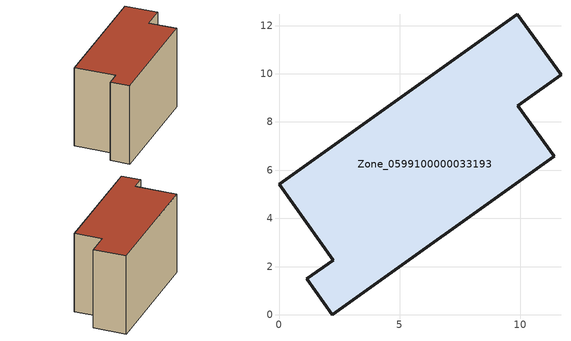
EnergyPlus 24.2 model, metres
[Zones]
Zone_0599100000033193
 floor ground (C_G): 0,5.42 9.89,12.47 11.7,9.96 9.91,8.68 11.42,6.57 2.22,0 1.15,1.49 2.25,2.27 z0
 wall outside (C_F): 9.91,8.68 11.7,9.96 9.89,12.47 0,5.42 2.25,2.27 1.15,1.49 2.22,0 11.42,6.57 9.91,8.68 z0:7.76
 roof outside (C_R): 2.22,0 11.42,6.57 9.91,8.68 11.7,9.96 9.89,12.47 0,5.42 2.25,2.27 1.15,1.49 z7.76
[BUILDING]
Pand.0599100000033193: North Axis=0; Terrain=City; Loads Convergence Tolerance Value=0.04; Temperature Convergence Tolerance Value=0.4; Solar Distribution=FullExterior; Maximum Number of Warmup Days=25; Minimum Number of Warmup Days=1
[Site:Location]
Rotterdam.The.Hague.AP_ZH_NLD Design_Conditions: Latitude=51.96; Longitude=4.45; Time Zone=1; Elevation=-4.5
[SITE:GROUNDTEMPERATURE:BUILDINGSURFACE]
18, 18, 18, 18, 18, 18, 18, 18, 18, 18, 18, 18
[MATERIAL] Thermal Absorptance=0.9; Solar Absorptance=0.7; Visible Absorptance=0.7
Name | Roughness | Thickness | Conductivity | Density | Specific Heat
G.TI.1975-1991 | MediumSmooth | 0.15 | 0.288461 | 540 | 1210
F.TI.1975-1991 | Rough | 0.3 | 0.230769 | 1920 | 840
R.TI.1975-1991 | MediumRough | 0.2 | 0.153846 | 1500 | 1000
[CONSTRUCTION]
C_G: G.TI.1975-1991
C_F: F.TI.1975-1991
C_R: R.TI.1975-1991
[ZONE]
Zone_0599100000033193: Type=1; Multiplier=1; Ceiling Height=Autocalculate; Volume=Autocalculate; Floor Area=autocalculate; Part of Total Floor Area=Yes
[ZONEINFILTRATION:DESIGNFLOWRATE]
Infil_Zone_0599100000033193: Zone or ZoneList or Space or SpaceList=Zone_0599100000033193; Schedule=AlwaysOn; Design Flow Rate Calculation Method=Flow/Area; Flow Rate per Floor Area=0.003; Constant Term Coefficient=1; Temperature Term Coefficient=0; Velocity Term Coefficient=0; Velocity Squared Term Coefficient=0
[HVACTEMPLATE:ZONE:IDEALLOADSAIRSYSTEM]
Zone_0599100000033193: Maximum Heating Supply Air Temperature=50; Minimum Cooling Supply Air Temperature=13; Maximum Heating Supply Air Humidity Ratio=0.0156; Minimum Cooling Supply Air Humidity Ratio=0.0077; Heating Limit=NoLimit; Cooling Limit=NoLimit; Dehumidification Control Type=ConstantSensibleHeatRatio; Cooling Sensible Heat Ratio=0.7; Dehumidification Setpoint=60; Humidification Control Type=None; Humidification Setpoint=30; Outdoor Air Method=None; Outdoor Air Flow Rate per Person=0.00944; Outdoor Air Flow Rate per Zone Floor Area=0; Outdoor Air Flow Rate per Zone=0; Demand Controlled Ventilation Type=None; Outdoor Air Economizer Type=NoEconomizer; Heat Recovery Type=None; Sensible Heat Recovery Effectiveness=0.7; Latent Heat Recovery Effectiveness=0.65
[ZONECONTROL:THERMOSTAT]
ThermostatControl_Zone_0599100000033193: Zone or ZoneList=Zone_0599100000033193; Control Type Schedule=DualSetpointControlType; Control 1=Thermostat_Zone_0599100000033193; Temperature Difference Between Cutout And Setpoint=0
[THERMOSTATSETPOINT:DUALSETPOINT]
Thermostat_Zone_0599100000033193: Heating Setpoint Temperature Schedule=HeatingSetpoint_Zone_0599100000033193; Cooling Setpoint Temperature Schedule=CoolingSetpoint_Zone_0599100000033193
[SCHEDULE:COMPACT]
HeatingSetpoint_Zone_0599100000033193: Through: 12/31, For: AllDays, Until: 24:00, 21
CoolingSetpoint_Zone_0599100000033193: Through: 12/31, For: AllDays, Until: 24:00, 24
DualSetpointControlType: Through: 12/31, For: AllDays, Until: 24:00, 4
AlwaysOn: Through: 12/31, For: AllDays, Until: 24:00, 1
